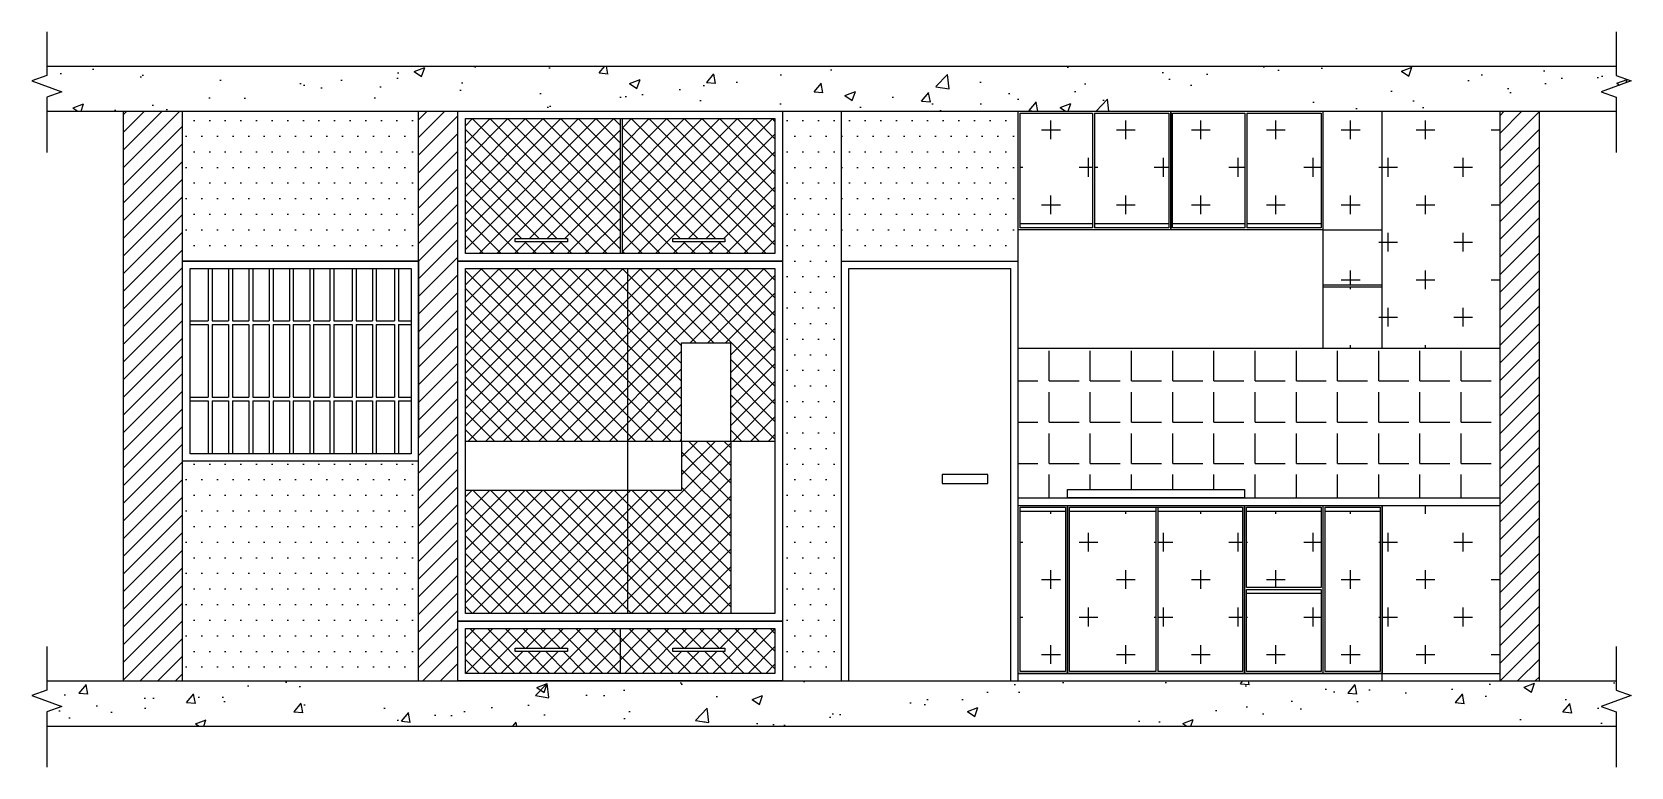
# Model space of a CAD drawing. Header units: millimetres. Extents: x -184691 to 158232, y -112569 to 33289.
# Drawn here: x 125171 to 133303, y -9716 to -5979 of the extents above; entities that cross this region are included whole.
import ezdxf

# ---------------------------------------------------------------- set-up
doc = ezdxf.new("R2010")
doc.units = ezdxf.units.MM
doc.header["$LTSCALE"] = 10
pattern_1 = [(0, (-142490.17, 0), (39.6875, 79.375), [0, -79.375])]

msp = doc.modelspace()

# ---------------------------------------------------------------- hatches: boundary and pattern name
h = msp.add_hatch()
h.set_pattern_fill('AR-CONC', color=256, scale=3, style=0)
h.set_pattern_definition([(50, (-142490.17, 0), (546.554, -47.81726), [57.15, -628.65]), (355, (-142490.17, 0), (-105.7285, 573.1699), [45.72, -502.92]), (100.451, (-142444.6, -4), (440.8275, 525.3501), [48.57, -534.27]), (46.1842, (-142490.2, 152.4), (813.2371, -126.127), [85.725, -942.975]), (96.6356, (-142422.4, 141.9), (712.2127, 742.2767), [72.855, -801.405]), (351.184, (-142490.2, 152.4), (712.2138, 742.2754), [68.58, -754.38]), (21, (-142413.97, 114.3), (454.84464, -306.79656), [57.15, -628.65]), (326, (-142413.97, 114.3), (185.4061, 552.5639), [45.72, -502.92]), (71.4514, (-142376.07, 88.73), (640.2495, 245.7686), [48.57, -534.27]), (37.5, (-142490.17, 0), (9.26581, 253.66512), [0, -496.824, 0, -510.54, 0, -504.825]), (7.5, (-142490.17, 0), (200.459, 300.54172), [0, -291.084, 0, -485.394, 0, -192.405]), (327.5, (-142660.1, 0), (406.77179, -17.18623), [0, -190.5, 0, -594.36, 0, -788.67]), (317.5, (-142736.3, 0), (444.38754, 76.27947), [0, -247.65, 0, -394.716, 0, -560.07])])
h.paths.add_polyline_path([(133303.4, -6227.8), (133227.6, -6200.2), (133227.6, -6153.2), (125247.2, -6153.2), (125247.2, -6200.2), (125171.4, -6227.8), (125323, -6283), (125247.2, -6310.6), (125247.2, -6381.8), (133227.6, -6381.8), (133227.6, -6310.6), (133151.7, -6283)])
h.paths.add_polyline_path([(133151.7, -9407.6), (133303.4, -9352.4), (133227.6, -9324.8), (133227.6, -9277.8), (125247.2, -9277.8), (125247.2, -9324.8), (125171.4, -9352.4), (125323, -9407.6), (125247.2, -9435.2), (125247.2, -9509), (133227.6, -9509), (133227.6, -9435.2)])
h = msp.add_hatch()
h.set_pattern_fill('ANSI31', color=256, scale=20, style=0)
h.set_pattern_definition([(45, (-142490.17, 0), (-44.90128, 44.90128), [])])
h.paths.add_polyline_path([(125937.4, -6381.8), (125637.4, -6381.8), (125637.4, -9277.8), (125937.4, -9277.8)])
h.paths.add_polyline_path([(127337.4, -7143.8), (127337.4, -6381.8), (127137.4, -6381.8), (127137.4, -9277.8), (127337.4, -9277.8), (127337.4, -8973.8)])
h.paths.add_polyline_path([(132837.4, -6381.8), (132637.4, -6381.8), (132637.4, -9277.8), (132837.4, -9277.8)])
h = msp.add_hatch()
h.set_pattern_fill('DOTS', color=256, scale=50, style=0)
h.set_pattern_definition(pattern_1)
h.paths.add_polyline_path([(125937.4, -9277.8), (127137.4, -9277.8), (127137.4, -8161.5), (125937.4, -8161.5)])
h.paths.add_polyline_path([(125937.4, -6381.8), (125937.4, -7143.8), (127137.4, -7143.8), (127137.4, -6381.8)])
h = msp.add_hatch()
h.set_pattern_fill('ANSI37', color=256, scale=20, style=0)
h.set_pattern_definition([(45, (-142490.17, 0), (-44.90128, 44.90128), []), (135, (-142490.17, 0), (-44.90128, -44.90128), [])])
h.paths.add_polyline_path([(128200.4, -7181.8), (127375.4, -7181.8), (127375.4, -8058.8), (128200.4, -8058.8)])
h.paths.add_polyline_path([(128200.4, -8308.8), (127375.4, -8308.8), (127375.4, -8935.8), (128200.4, -8935.8)])
h.paths.add_polyline_path([(128725.4, -8058.8), (128475.4, -8058.8), (128475.4, -8308.8), (128200.4, -8308.8), (128200.4, -8935.8), (128725.4, -8935.8)])
h.paths.add_polyline_path([(128949.4, -7181.8), (128200.4, -7181.8), (128200.4, -8058.8), (128475.4, -8058.8), (128475.4, -7558.8), (128725.4, -7558.8), (128725.4, -8058.8), (128949.4, -8058.8)])
h.paths.add_polyline_path([(128162.4, -6419.8), (127375.4, -6419.8), (127375.4, -7105.8), (128162.4, -7105.8)])
h.paths.add_polyline_path([(127894.3, -7028.9), (127894.3, -7045.7), (127629.5, -7045.7), (127629.5, -7028.9)], flags=16)
h.paths.add_polyline_path([(128949.4, -6419.8), (128172.4, -6419.8), (128172.4, -7105.8), (128949.4, -7105.8)])
h.paths.add_polyline_path([(128694.6, -7028.9), (128694.6, -7045.7), (128429.8, -7045.7), (128429.8, -7028.9)], flags=16)
h.paths.add_polyline_path([(128162.4, -9011.8), (127375.4, -9011.8), (127375.4, -9239.8), (128162.4, -9239.8)])
h.paths.add_polyline_path([(127894.3, -9128.8), (127629.5, -9128.8), (127629.5, -9112), (127894.3, -9112)], flags=16)
h.paths.add_polyline_path([(128949.4, -9011.8), (128162.4, -9011.8), (128162.4, -9239.8), (128949.4, -9239.8)])
h.paths.add_polyline_path([(128429.8, -9112), (128694.6, -9112), (128694.6, -9128.8), (128429.8, -9128.8)], flags=16)
h = msp.add_hatch()
h.set_pattern_fill('DOTS', color=256, scale=50, style=0)
h.set_pattern_definition(pattern_1)
h.paths.add_polyline_path([(130187.4, -6381.8), (129287.4, -6381.8), (129287.4, -7143.8), (130187.4, -7143.8)])
h.paths.add_polyline_path([(129287.4, -6381.8), (128987.4, -6381.8), (128987.4, -7143.8), (128987.4, -8973.8), (128987.4, -9277.8), (129287.4, -9277.8)])
h = msp.add_hatch()
h.set_pattern_fill('CROSS', color=256, scale=30, style=0)
h.set_pattern_definition([(0, (-142490.17, 0), (190.5, 190.5), [95.25, -285.75]), (90, (-142442.55, -47.62), (-190.5, 190.5), [95.25, -285.75])])
h.paths.add_polyline_path([(132037.4, -9239.8), (132637.4, -9239.8), (132637.4, -8385.8), (132037.4, -8385.8)])
h.paths.add_polyline_path([(132027.4, -8415.8), (131747.4, -8415.8), (131747.4, -9229.8), (132027.4, -9229.8)])
h.paths.add_polyline_path([(131727.4, -8415.8), (131347.4, -8415.8), (131347.4, -8802.8), (131727.4, -8802.8)])
h.paths.add_polyline_path([(131727.4, -8832.8), (131347.4, -8832.8), (131347.4, -9229.8), (131727.4, -9229.8)])
h.paths.add_polyline_path([(130897.4, -9229.8), (131327.4, -9229.8), (131327.4, -8415.8), (130897.4, -8415.8)])
h.paths.add_polyline_path([(130447.4, -9229.8), (130887.4, -9229.8), (130887.4, -8415.8), (130447.4, -8415.8)])
h.paths.add_polyline_path([(130197.4, -9229.8), (130427.4, -9229.8), (130427.4, -8415.8), (130197.4, -8415.8)])
h.paths.add_polyline_path([(132037.4, -7587.8), (132637.4, -7587.8), (132637.4, -6381.8), (132037.4, -6381.8)])
h.paths.add_polyline_path([(132037.4, -7275), (131737.4, -7275), (131737.4, -7587.8), (132037.4, -7587.8)])
h.paths.add_polyline_path([(132037.4, -7265), (132037.4, -6984.8), (131737.4, -6984.8), (131737.4, -7265)])
h.paths.add_polyline_path([(132037.4, -6381.8), (131737.4, -6381.8), (131737.4, -6984.8), (132037.4, -6984.8)])
h.paths.add_polyline_path([(131727.4, -6391.8), (131349.9, -6391.8), (131349.9, -6954.8), (131727.4, -6954.8)])
h.paths.add_polyline_path([(131339.9, -6391.8), (130972.4, -6391.8), (130972.4, -6954.8), (131339.9, -6954.8)])
h.paths.add_polyline_path([(130952.4, -6391.8), (130574.9, -6391.8), (130574.9, -6954.8), (130952.4, -6954.8)])
h.paths.add_polyline_path([(130197.4, -6954.8), (130564.9, -6954.8), (130564.9, -6391.8), (130197.4, -6391.8)])
h = msp.add_hatch()
h.set_pattern_fill('ANGLE', color=256, scale=30, style=0)
h.set_pattern_definition([(0, (-142490.17, 0), (0, 209.55), [152.4, -57.15]), (90, (-142490.17, 0), (-209.55, 1e-14), [152.4, -57.15])])
h.paths.add_polyline_path([(132637.4, -8347.8), (132637.4, -7587.8), (130187.4, -7587.8), (130187.4, -8347.8), (130437.4, -8347.8), (130437.4, -8305.2), (131337.4, -8305.2), (131337.4, -8347.8)])

# ---------------------------------------------------------------- linework, layer by layer
for p, q in [((125247.2, -6153.2), (133227.6, -6153.2)), ((125247.2, -6381.8), (133227.6, -6381.8)), ((125637.4, -9277.8), (125637.4, -6381.8)), ((125637.4, -9277.8), (125637.4, -6382.2)), ((125937.4, -9277.8), (125937.4, -6381.8)), ((127137.4, -9277.8), (127137.4, -6381.8)), ((127337.4, -9277.8), (127337.4, -6381.8)), ((128162.4, -6419.8), (128162.4, -7105.8)), ((128172.4, -6419.8), (128172.4, -7105.8)), ((128987.4, -6381.8), (128987.4, -9277.8)), ((129287.4, -9277.8), (129287.4, -6381.8)), ((130187.4, -9277.8), (130187.4, -6381.8)), ((130564.9, -6391.8), (130564.9, -6974.8)), ((130574.9, -6391.8), (130574.9, -6974.8)), ((130962.4, -6984.8), (130962.4, -6381.8)), ((131339.9, -6391.8), (131339.9, -6974.8)), ((131349.9, -6391.8), (131349.9, -6974.8)), ((131737.4, -7587.8), (131737.4, -6381.8)), ((132037.4, -7587.8), (132037.4, -6381.8)), ((132637.4, -9277.8), (132637.4, -6381.8)), ((132637.4, -9277.8), (132637.4, -6381.8)), ((132837.4, -9277.8), (132837.4, -6381.8)), ((131737.4, -6984.8), (130187.4, -6984.8)), ((131737.4, -6984.8), (132037.4, -6984.8)), ((127137.4, -7143.8), (125937.4, -7143.8)), ((129287.4, -7143.8), (130187.4, -7143.8)), ((126067.9, -7181.8), (126067.9, -7447.2)), ((126087.9, -7181.8), (126087.9, -7447.2)), ((126171.1, -7181.8), (126171.1, -7447.2)), ((126171.1, -7181.8), (126171.1, -7447.2)), ((126191.1, -7181.8), (126191.1, -7447.2)), ((126191.1, -7181.8), (126191.1, -7447.2)), ((126274.2, -7181.8), (126274.2, -7447.2)), ((126294.2, -7181.8), (126294.2, -7447.2)), ((126377.4, -7181.8), (126377.4, -7447.2)), ((126377.4, -7181.8), (126377.4, -7447.2)), ((126397.4, -7181.8), (126397.4, -7447.2)), ((126397.4, -7181.8), (126397.4, -7447.2)), ((126480.5, -7181.8), (126480.5, -7447.2)), ((126480.5, -7181.8), (126480.5, -7447.2)), ((126500.5, -7181.8), (126500.5, -7447.2)), ((126500.5, -7181.8), (126500.5, -7447.2)), ((126583.7, -7181.8), (126583.7, -7447.2)), ((126583.7, -7181.8), (126583.7, -7447.2)), ((126603.7, -7181.8), (126603.7, -7447.2)), ((126603.7, -7181.8), (126603.7, -7447.2)), ((126686.9, -7181.8), (126686.9, -7447.2)), ((126706.9, -7181.8), (126706.9, -7447.2)), ((126799.4, -7181.8), (126799.4, -7447.2)), ((126819.4, -7181.8), (126819.4, -7447.2)), ((126819.4, -7181.8), (126819.4, -7447.2)), ((126902.5, -7181.8), (126902.5, -7447.2)), ((126922.5, -7181.8), (126922.5, -7447.2)), ((127015.1, -7181.8), (127015.1, -7447.2)), ((127035.1, -7181.8), (127035.1, -7447.2)), ((128200.4, -7181.8), (128200.4, -8935.8)), ((129325.4, -7181.8), (130149.4, -7181.8)), ((129325.4, -9277.8), (129325.4, -7181.8)), ((130149.4, -9277.8), (130149.4, -7181.8)), ((131737.4, -7265, 0), (132037.4, -7265, 0)), ((131737.4, -7275, 0), (132037.4, -7275, 0)), ((125975.4, -7447.2), (126067.9, -7447.2)), ((125975.4, -7467.2), (126067.9, -7467.2)), ((126067.9, -7467.2), (126067.9, -7835.2)), ((126087.9, -7447.2), (126171.1, -7447.2)), ((126087.9, -7467.2), (126087.9, -7835.2)), ((126087.9, -7467.2), (126171.1, -7467.2)), ((126171.1, -7467.2), (126171.1, -7835.2)), ((126171.1, -7467.2), (126171.1, -7835.2)), ((126191.1, -7447.2), (126274.2, -7447.2)), ((126191.1, -7467.2), (126191.1, -7835.2)), ((126191.1, -7467.2), (126191.1, -7835.2)), ((126191.1, -7467.2), (126274.2, -7467.2)), ((126274.2, -7467.2), (126274.2, -7835.2)), ((126294.2, -7447.2), (126377.4, -7447.2)), ((126294.2, -7467.2), (126294.2, -7835.2)), ((126294.2, -7467.2), (126377.4, -7467.2)), ((126377.4, -7467.2), (126377.4, -7835.2)), ((126377.4, -7467.2), (126377.4, -7835.2)), ((126397.4, -7447.2), (126480.5, -7447.2)), ((126397.4, -7467.2), (126397.4, -7835.2)), ((126397.4, -7467.2), (126397.4, -7835.2)), ((126397.4, -7467.2), (126480.5, -7467.2)), ((126480.5, -7467.2), (126480.5, -7835.2)), ((126480.5, -7467.2), (126480.5, -7835.2)), ((126500.5, -7447.2), (126583.7, -7447.2)), ((126500.5, -7467.2), (126500.5, -7835.2)), ((126500.5, -7467.2), (126500.5, -7835.2)), ((126500.5, -7467.2), (126583.7, -7467.2)), ((126583.7, -7467.2), (126583.7, -7835.2)), ((126583.7, -7467.2), (126583.7, -7835.2)), ((126603.7, -7447.2), (126686.9, -7447.2)), ((126603.7, -7467.2), (126603.7, -7835.2)), ((126603.7, -7467.2), (126603.7, -7835.2)), ((126603.7, -7467.2), (126686.9, -7467.2)), ((126686.9, -7467.2), (126686.9, -7835.2)), ((126706.9, -7447.2), (126799.4, -7447.2)), ((126706.9, -7467.2), (126706.9, -7835.2)), ((126706.9, -7467.2), (126799.4, -7467.2)), ((126799.4, -7467.2), (126799.4, -7835.2)), ((126799.4, -7467.2), (126799.4, -7835.2)), ((126819.4, -7447.2), (126902.5, -7447.2)), ((126819.4, -7467.2), (126819.4, -7835.2)), ((126819.4, -7467.2), (126819.4, -7835.2)), ((126819.4, -7467.2), (126902.5, -7467.2)), ((126902.5, -7467.2), (126902.5, -7835.2)), ((126922.5, -7447.2), (127015.1, -7447.2)), ((126922.5, -7467.2), (126922.5, -7835.2)), ((126922.5, -7467.2), (127015.1, -7467.2)), ((127015.1, -7467.2), (127015.1, -7835.2)), ((127035.1, -7447.2), (127099.4, -7447.2)), ((127035.1, -7467.2), (127035.1, -7835.2)), ((127035.1, -7467.2), (127099.4, -7467.2)), ((128475.4, -8058.8), (128475.4, -7558.8)), ((128475.4, -7558.8), (128725.4, -7558.8)), ((128725.4, -8058.8), (128725.4, -7558.8)), ((132637.4, -7587.8), (130187.4, -7587.8)), ((125975.4, -7835.2), (126067.9, -7835.2)), ((125975.4, -7855.2), (126067.9, -7855.2)), ((126067.9, -7855.2), (126067.9, -8123.5)), ((126087.9, -7835.2), (126171.1, -7835.2)), ((126087.9, -7855.2), (126087.9, -8123.5)), ((126087.9, -7855.2), (126171.1, -7855.2)), ((126171.1, -7855.2), (126171.1, -8123.5)), ((126171.1, -7855.2), (126171.1, -8123.5)), ((126191.1, -7835.2), (126274.2, -7835.2)), ((126191.1, -7855.2), (126191.1, -8123.5)), ((126191.1, -7855.2), (126191.1, -8123.5)), ((126191.1, -7855.2), (126274.2, -7855.2)), ((126274.2, -7855.2), (126274.2, -8123.5)), ((126294.2, -7835.2), (126377.4, -7835.2)), ((126294.2, -7855.2), (126294.2, -8123.5)), ((126294.2, -7855.2), (126377.4, -7855.2)), ((126377.4, -7855.2), (126377.4, -8123.5)), ((126377.4, -7855.2), (126377.4, -8123.5)), ((126397.4, -7835.2), (126480.5, -7835.2)), ((126397.4, -7855.2), (126397.4, -8123.5)), ((126397.4, -7855.2), (126397.4, -8123.5)), ((126397.4, -7855.2), (126480.5, -7855.2)), ((126480.5, -7855.2), (126480.5, -8123.5)), ((126480.5, -7855.2), (126480.5, -8123.5)), ((126500.5, -7835.2), (126583.7, -7835.2)), ((126500.5, -7855.2), (126500.5, -8123.5)), ((126500.5, -7855.2), (126500.5, -8123.5)), ((126500.5, -7855.2), (126583.7, -7855.2)), ((126583.7, -7855.2), (126583.7, -8123.5)), ((126583.7, -7855.2), (126583.7, -8123.5)), ((126603.7, -7835.2), (126686.9, -7835.2)), ((126603.7, -7855.2), (126603.7, -8123.5)), ((126603.7, -7855.2), (126603.7, -8123.5)), ((126603.7, -7855.2), (126686.9, -7855.2)), ((126686.9, -7855.2), (126686.9, -8123.5)), ((126706.9, -7835.2), (126799.4, -7835.2)), ((126706.9, -7855.2), (126706.9, -8123.5)), ((126706.9, -7855.2), (126799.4, -7855.2)), ((126799.4, -7855.2), (126799.4, -8123.5)), ((126799.4, -7855.2), (126799.4, -8123.5)), ((126819.4, -7835.2), (126902.5, -7835.2)), ((126819.4, -7855.2), (126819.4, -8123.5)), ((126819.4, -7855.2), (126819.4, -8123.5)), ((126819.4, -7855.2), (126902.5, -7855.2)), ((126902.5, -7855.2), (126902.5, -8123.5)), ((126922.5, -7835.2), (127015.1, -7835.2)), ((126922.5, -7855.2), (126922.5, -8123.5)), ((126922.5, -7855.2), (127015.1, -7855.2)), ((127015.1, -7855.2), (127015.1, -8123.5)), ((127035.1, -7835.2), (127099.4, -7835.2)), ((127035.1, -7855.2), (127035.1, -8123.5)), ((127035.1, -7855.2), (127099.4, -7855.2)), ((127099.4, -8123.5), (125975.4, -8123.5)), ((127375.4, -8058.8), (128475.4, -8058.8)), ((128475.4, -8058.8), (128475.4, -8308.8)), ((128475.4, -8058.8), (128725.4, -8058.8)), ((128725.4, -8058.8), (128949.4, -8058.8)), ((128725.4, -8058.8), (128725.4, -8935.8)), ((127137.4, -8161.5), (125937.4, -8161.5)), ((127375.4, -8308.8), (128475.4, -8308.8)), ((130187.4, -8347.8), (132637.4, -8347.8)), ((130187.4, -8385.8), (132637.4, -8385.8)), ((130197.4, -8415.8), (130427.4, -8415.8)), ((130437.4, -9239.8), (130437.4, -8385.8)), ((130447.4, -8415.8), (130887.4, -8415.8)), ((130887.4, -8395.8), (130887.4, -9229.8)), ((130897.4, -8395.8), (130897.4, -9229.8)), ((130897.4, -8415.8), (131327.4, -8415.8)), ((131337.4, -9239.8), (131337.4, -8385.8)), ((131347.4, -8415.8), (131727.4, -8415.8)), ((131737.4, -9239.8), (131737.4, -8385.8)), ((131747.4, -8415.8), (132027.4, -8415.8)), ((132037.4, -9277.8), (132037.4, -8385.8)), ((131347.4, -8832.8), (131727.4, -8832.8)), ((128162.4, -9011.8), (128162.4, -9239.8)), ((130187.4, -9239.8), (132637.4, -9239.8)), ((125247.2, -9277.8), (133227.6, -9277.8)), ((125247.2, -9509), (133227.6, -9509))]:
    msp.add_line(p, q)
at = {"linetype": 'Continuous'}
for points in [[(125247.2, -5979.4), (125247.2, -6200.2), (125171.4, -6227.8), (125323, -6283), (125247.2, -6310.6), (125247.2, -6591.3)], [(133227.6, -5979.4), (133227.6, -6200.2), (133303.4, -6227.8), (133151.7, -6283), (133227.6, -6310.6), (133227.6, -6591.3)], [(125247.2, -9104), (125247.2, -9324.8), (125171.4, -9352.4), (125323, -9407.6), (125247.2, -9435.2), (125247.2, -9715.9)], [(133227.6, -9104), (133227.6, -9324.8), (133303.4, -9352.4), (133151.7, -9407.6), (133227.6, -9435.2), (133227.6, -9715.9)]]:
    msp.add_lwpolyline(points, dxfattribs=at)
for points in [[(127337.4, -6381.8), (128987.4, -6381.8), (128987.4, -7143.8), (127337.4, -7143.8)], [(127375.4, -6419.8), (128949.4, -6419.8), (128949.4, -7105.8), (127375.4, -7105.8)], [(130187.4, -6381.8), (130962.4, -6381.8), (130962.4, -6984.8), (130187.4, -6984.8)], [(127629.5, -7028.9), (127894.3, -7028.9), (127894.3, -7045.7), (127629.5, -7045.7)], [(128429.8, -7028.9), (128694.6, -7028.9), (128694.6, -7045.7), (128429.8, -7045.7)], [(127337.4, -7143.8), (128987.4, -7143.8), (128987.4, -8973.8), (127337.4, -8973.8)], [(127375.4, -7181.8), (128949.4, -7181.8), (128949.4, -8935.8), (127375.4, -8935.8)], [(130032.1, -8229.2), (129800.3, -8229.2), (129800.3, -8275.5), (130032.1, -8275.5)]]:
    msp.add_lwpolyline(points, close=True)
for points in [[(130564.9, -6974.8), (130197.4, -6974.8), (130197.4, -6391.8), (130564.9, -6391.8)], [(130574.9, -6391.8), (130952.4, -6391.8), (130952.4, -6974.8), (130574.9, -6974.8)], [(131339.9, -6974.8), (130972.4, -6974.8), (130972.4, -6391.8), (131339.9, -6391.8)], [(131349.9, -6391.8), (131727.4, -6391.8), (131727.4, -6974.8), (131349.9, -6974.8)], [(130564.9, -6954.8), (130197.4, -6954.8)], [(130952.4, -6954.8), (130574.9, -6954.8)], [(131339.9, -6954.8), (130972.4, -6954.8)], [(131727.4, -6954.8), (131349.9, -6954.8)]]:
    msp.add_lwpolyline(points)
at = {"elevation": 0}
for points in [[(125937.4, -8043.8), (125937.4, -8043.8), (125937.4, -7143.8), (127137.4, -7143.8), (127137.4, -8043.8)], [(125975.4, -8123.5), (125975.4, -7181.8), (127099.4, -7181.8), (127099.4, -8123.5)], [(130887.4, -9229.8), (130447.4, -9229.8), (130447.4, -8395.8), (131327.4, -8395.8), (131327.4, -9229.8), (130897.4, -9229.8)], [(131737.4, -9239.8), (131737.4, -9239.8), (131337.4, -9239.8), (131337.4, -8812.8)], [(131347.4, -8812.8), (131727.4, -8812.8)]]:
    msp.add_lwpolyline(points, dxfattribs=at)
for points in [[(131337.4, -8347.8), (130437.4, -8347.8), (130437.4, -8305.2), (131337.4, -8305.2)], [(130187.4, -8385.8), (130437.4, -8385.8), (130437.4, -9239.8), (130187.4, -9239.8)], [(130197.4, -8395.8), (130427.4, -8395.8), (130427.4, -9229.8), (130197.4, -9229.8)], [(130437.4, -8385.8), (131337.4, -8385.8), (131337.4, -9239.8), (130437.4, -9239.8)], [(131347.4, -8395.8), (131727.4, -8395.8), (131727.4, -8802.8), (131347.4, -8802.8)], [(131737.4, -8385.8), (132037.4, -8385.8), (132037.4, -9239.8), (131737.4, -9239.8)], [(131747.4, -8395.8), (132027.4, -8395.8), (132027.4, -9229.8), (131747.4, -9229.8)], [(131347.4, -8812.8), (131727.4, -8812.8), (131727.4, -9229.8), (131347.4, -9229.8)], [(131737.4, -8812.8), (131737.4, -8812.8)], [(127337.4, -8973.8), (128987.4, -8973.8), (128987.4, -9277.8), (127337.4, -9277.8)], [(127375.4, -9011.8), (128949.4, -9011.8), (128949.4, -9239.8), (127375.4, -9239.8)], [(127629.5, -9112), (127894.3, -9112), (127894.3, -9128.8), (127629.5, -9128.8)], [(128429.8, -9112), (128694.6, -9112), (128694.6, -9128.8), (128429.8, -9128.8)]]:
    msp.add_lwpolyline(points, close=True, dxfattribs=at)

doc.saveas('drawing.dxf')
